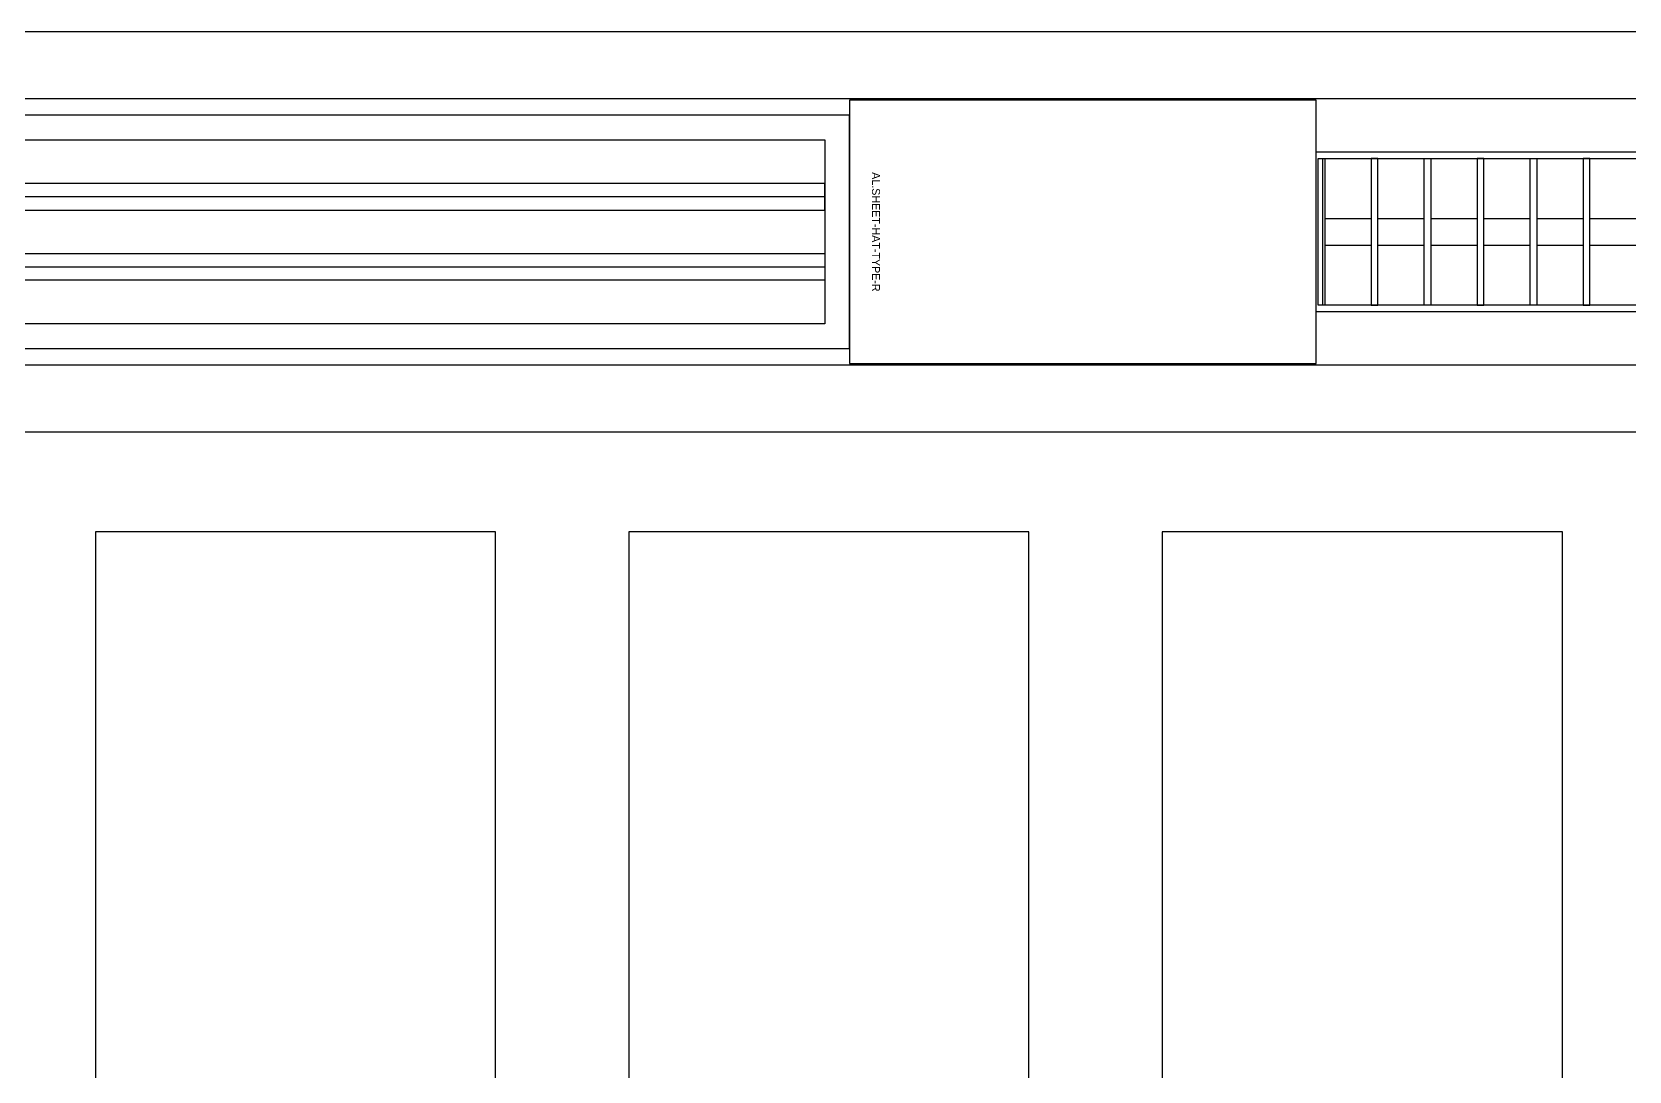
# Model space of a CAD drawing. Header units: millimetres. Extents: x -853432 to -773672, y -18171 to 22484.
# Drawn here: x -820280 to -819082, y -3201 to -2421 of the extents above; entities that cross this region are included whole.
import ezdxf
from ezdxf.enums import TextEntityAlignment as Align
from ezdxf.xclip import XClip

# ---------------------------------------------------------------- set-up
doc = ezdxf.new("R2010")
doc.units = ezdxf.units.MM
doc.header["$XCLIPFRAME"] = 0
for name, color, linetype in [('000 - WIPEOUT', 250, 'Continuous'), ('001 - ASCESSORIES', 251, 'Continuous'), ('A04_TUBE SERIES', 2, 'Continuous'), ('A11_ALU.SOLID SHEET', 2, 'Continuous')]:
    doc.layers.add(name, color=color, linetype=linetype)

# ---------------------------------------------------------------- blocks, each defined once
blk = doc.blocks.new('*U1364')
at = {"layer": 'A11_ALU.SOLID SHEET', "color": 0}
blk.add_lwpolyline([(350, -98.8), (350, 98.8), (0, 98.8), (0, -98.8)], close=True, dxfattribs=at)
at = {"layer": 'Defpoints', "color": 250}
blk.add_point((0, 0), dxfattribs=at)
blk.add_text('AL.SHEET-HAT-TYPE-R', height=6, rotation=270, dxfattribs=at).set_placement((15, 0), align=Align.BOTTOM_CENTER)
blk = doc.blocks.new('*U1365')
at = {"layer": '001 - ASCESSORIES', "color": 0, "linetype": 'ByBlock'}
blk.add_lwpolyline([(800, 87.5), (-800, 87.5), (-800, -87.5), (800, -87.5)], close=True, dxfattribs=at)
at = {"layer": '001 - ASCESSORIES', "linetype": 'ByBlock'}
for points in [[(-781.5, 69), (781.5, 69), (781.5, -69), (-781.5, -69)], [(781.5, 36.3), (-781.5, 36.3), (-781.5, 16.3), (781.5, 16.3)], [(-781.5, -16.3), (781.5, -16.3), (781.5, -36.3), (-781.5, -36.3)]]:
    blk.add_lwpolyline(points, close=True, dxfattribs=at)
for points in [[(781.5, 26.3), (-781.5, 26.3)], [(-781.5, -26.3), (781.5, -26.3)]]:
    blk.add_lwpolyline(points, dxfattribs=at)
blk = doc.blocks.new('*U1385')
blk.add_attdef('EXTR.OVL-LENGTH_', (-25, -59.1), '', height=5)
blk.add_wipeout([(-25, 0), (25, 0), (25, 9303), (-25, 9303)]).dxf.layer = '000 - WIPEOUT'
at = {"layer": 'A04_TUBE SERIES', "color": 0}
blk.add_lwpolyline([(-25, 0), (25, 0), (25, 9303), (-25, 9303)], close=True, dxfattribs=at)
blk = doc.blocks.new('*U1354')
at = {"color": 1}
blk.add_wipeout([(600, -60), (-600, -60), (-600, 60), (600, 60)], dxfattribs=at).dxf.layer = '000 - WIPEOUT'
at = {"layer": '001 - ASCESSORIES', "color": 0}
blk.add_lwpolyline([(600, -60), (-600, -60), (-600, 60), (600, 60)], close=True, dxfattribs=at)
at = {"layer": '001 - ASCESSORIES'}
for points in [[(-593.5, -55), (-598.5, -55), (-598.5, 55), (-593.5, 55)], [(595, -55), (-595, -55), (-595, 55), (595, 55)], [(-558.8, -55), (-553.8, -55), (-553.8, 55), (-558.8, 55)], [(-514, -55), (-519, -55), (-519, 55), (-514, 55)], [(-479.3, -55), (-474.3, -55), (-474.3, 55), (-479.3, 55)], [(-434.6, -55), (-439.6, -55), (-439.6, 55), (-434.6, 55)], [(-399.8, -55), (-394.8, -55), (-394.8, 55), (-399.8, 55)]]:
    blk.add_lwpolyline(points, close=True, dxfattribs=at)
for points in [[(-593.5, 10), (-558.8, 10)], [(-553.8, 10), (-519, 10)], [(-514, 10), (-479.3, 10)], [(-474.3, 10), (-439.6, 10)], [(-434.6, 10), (-399.8, 10)], [(-394.8, 10), (-360.1, 10)], [(-593.5, -10), (-558.8, -10)], [(-553.8, -10), (-519, -10)], [(-514, -10), (-479.3, -10)], [(-474.3, -10), (-439.6, -10)], [(-434.6, -10), (-399.8, -10)], [(-394.8, -10), (-360.1, -10)]]:
    blk.add_lwpolyline(points, dxfattribs=at)
blk = doc.blocks.new('*U1535')
at = {"color": 3}
for points in [[(-437.5, 14950), (437.5, 14950), (437.5, 14650), (-437.5, 14650)], [(-437.5, 14550), (437.5, 14550), (437.5, 14250), (-437.5, 14250)], [(-437.5, 14150), (437.5, 14150), (437.5, 13850), (-437.5, 13850)]]:
    blk.add_wipeout(points, dxfattribs=at).dxf.layer = '000 - WIPEOUT'
at = {"layer": 'A11_ALU.SOLID SHEET', "color": 0, "linetype": 'ByBlock'}
for points in [[(-437.5, 14650), (437.5, 14650), (437.5, 14950), (-437.5, 14950)], [(-437.5, 14250), (437.5, 14250), (437.5, 14550), (-437.5, 14550)], [(-437.5, 13850), (437.5, 13850), (437.5, 14150), (-437.5, 14150)]]:
    blk.add_lwpolyline(points, close=True, dxfattribs=at)
blk = doc.blocks.new('*U1697')
for name, p in [('*U1364', (-74984.5, -6150.5)), ('*U1365', (-75784.5, -6150.5))]:
    blk.add_blockref(name, p)
at = {"layer": 'A11_ALU.SOLID SHEET', "color": 0, "linetype": 'ByBlock', "rotation": 90}
blk.add_blockref('*U1535', (-60600, -6813), dxfattribs=at)
blk.add_blockref('*U1354', (-74034.5, -6150.5))
at = {"layer": 'A04_TUBE SERIES', "color": 0, "linetype": 'ByBlock', "rotation": 270}
for p in [(-78850, -6025.5), (-78850, -6275.5)]:
    blk.add_blockref('*U1385', p, dxfattribs=at)

msp = doc.modelspace()

# ---------------------------------------------------------------- block references
at = {"layer": 'A11_ALU.SOLID SHEET'}
ref = msp.add_blockref('*U1697', (-744682.4, 3579), dxfattribs=at)
XClip(ref).set_block_clipping_path([(-104690.1238047112, -9620.0029952966), (-34092.6543255156, 14392.9971737705)])

doc.saveas('drawing.dxf')
